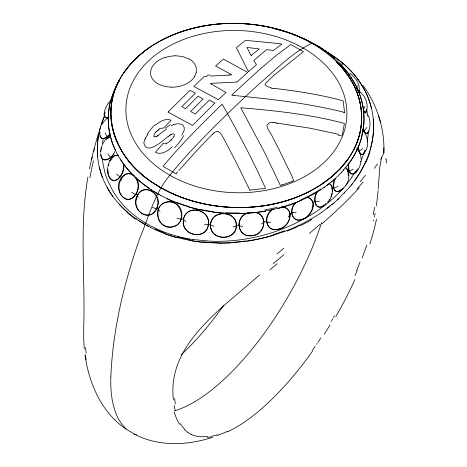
<?xml version="1.0" encoding="UTF-8"?>
<svg xmlns="http://www.w3.org/2000/svg" width="467" height="467" viewBox="0 0 467 467"><rect width="100%" height="100%" fill="white"/><g stroke="black" fill="none" stroke-linecap="round" stroke-linejoin="round"><path stroke-width="0.7" d="M281.87 206.974C296.393 208.434 289.482 228.235 278.408 229.332C264.532 232.724 263.225 213.822 273.849 209.018M307.14 197.366C318.774 199.952 311.752 216.665 303.217 219.111C291.536 224.569 288.594 208.714 296.072 202.538M383.909 147.665L383.821 152.989C384.913 129.015 377.167 105.057 363.192 85.659M348.318 163.613C348.108 166.999 348.154 170.706 350.332 173.508C352.684 175.382 355.212 172.644 356.28 170.665M317.753 191.581C311.728 198.533 316.229 214.049 325.995 203.904M345.452 167.49C348.534 168.867 348.178 172.819 348.219 175.639M253.272 212.252C268.834 212.864 266.091 234.784 252.168 235.736C236.874 238.176 234.346 216.425 248.362 212.905M110.877 376.063C112.897 328.68 124.245 282.115 140.077 237.557C148.273 217.961 153.853 196.554 166.666 179.34C174.605 168.955 183.321 159.189 192.206 149.609C213.758 126.639 236.436 104.748 259.652 83.465C276.271 69.233 292.003 53.01 311.822 43.233C317.461 45.211 322.732 48.329 326.982 52.543M183.321 220.179C180.916 235.689 206.116 241.124 208.311 224.656C210.897 209.07 185.527 203.635 183.321 220.179L185.93 221.405M378.182 189.088L379.776 167.571L381.562 157.303M378.083 190.524L377.943 192.404M332.37 191.814C332.773 189.059 332.486 185.218 329.591 183.87M102.343 145.342L103.189 138.273M377.908 192.824L376.396 205.824M368.644 130.859L367.243 141.816M363.256 131.77L363.431 129.779M236.314 225.777C236.104 240.774 211.172 241.089 210.57 226.104M348.977 162.469C348.452 166.141 348.271 170.794 351.021 173.631C356.642 176.141 360.629 165.505 361.026 161.29M328.383 201.195L327.746 202.24C331.57 198.93 332.2 193.846 332.574 189.106M236.32 226.04C235.934 241.813 209.356 240.686 210.559 224.855C210.944 209.082 237.516 210.208 236.32 226.04L233.033 226.874M383.816 153.048L380.745 159.253M108.105 117.106C99.372 119.85 107.06 102.979 110.101 101.292M356.73 88.788L357.22 85.514M100.633 152.452L101.415 145.949M87.942 176.993C79.238 226.075 85.21 275.991 83.768 325.47L83.681 339.223L84.282 348.931M342.247 135.167L344.43 123.446C310.824 114.438 275.904 110.72 241.287 107.795A6.427 4.74 2.5 0 0 240.791 107.807L264.532 152.359L280.311 185.358L281.84 185.066M375.129 213.279L374.371 217.097M364.943 106.172L363.349 109.798L364.686 111.438L365.708 112.092L366.338 111.87C368.977 104.164 365.235 94.632 358.043 90.867M105.116 112.249L104.345 115.308M334.127 179.865C331.494 185.101 334.46 196.607 341.424 189.328M373.746 219.992L373.53 220.967M89.454 168.78L93.435 151.156L98.152 134.28M196.274 72.373L194.546 76.699M173.817 226.658C188.47 221.714 179.935 196.981 165.347 202.316C151.29 207.021 158.401 230.716 172.714 226.985M107.93 166.731C108.694 161.658 112.086 154.116 118.332 155.324M101.222 149.026L101.514 147.823M91.573 159.842L92.285 157.029M100.615 151.279L100.925 150.181M93.809 151.454L94.077 150.532M108.478 165.546L108.834 164.331M94.346 149.609L94.62 148.693M100.101 132.593C97.842 140.62 106.809 139.715 109.786 134.607M100.755 126.055A156.62 114.917 2.1 0 0 98.555 135.395A148.278 108.793 2.1 0 0 97.632 156.965L97.346 146.813A150.905 110.749 2.3 0 1 98.525 135.389A156.643 114.964 2.2 0 1 100.738 126.049L101.158 124.736A161.926 118.811 2.1 0 1 104.515 115.647M358.376 146.965C358.434 149.458 360.314 157.04 363.799 153.579L364.225 152.353M357.64 168.856L355.224 172.913M366.747 245.117L362.194 257.959M365.235 149.948L360.617 161.868M316.708 192.451C312.604 198.148 314.676 212.176 323.9 205.095M366.075 111.56L365.62 112.267L364.558 112.039L363.355 110.697M137.152 195.889C129.867 208.422 148.669 224.347 156.299 208.877C163.888 196.373 144.933 180.437 137.152 195.889L138.156 197.634M330.858 196.823L332.136 193.42M363.332 128.88C368.901 143.27 372.473 119.062 367.78 115.536M113.329 92.88L113.767 91.795A132.447 97.2 2.1 0 1 117.439 84.113A132.856 97.48 2.1 0 1 119.208 80.943M358.96 145.144L358.522 146.229M144.671 139.843L143.912 142.406A5.639 4.454 -13.6 0 0 143.877 142.955C146.702 156.311 163.964 139.58 168.459 136.206M173.993 136.574L174.314 135.062A4.098 3.152 -6.6 0 0 174.098 134.122L172.918 133.912A2.247 1.74 -6.2 0 0 171.862 134.058L170.951 134.502M335.411 178.447C326.737 202.404 353.262 188.942 348.172 171.512M357.185 270.486L355.095 275.332M353.303 150.532C365.789 127.835 363.682 98.916 349.363 77.551A125.483 92.069 2.1 0 0 343.362 69.326A125.495 92.075 2.1 0 0 336.444 61.732L343.368 69.344L349.363 77.551A125.495 92.075 2.1 0 1 357.162 142.021A125.483 92.069 2.1 0 1 353.303 150.532L348.458 158.517L340.046 168.914L331.547 176.94L321.506 184.436M364.552 151.577L364.949 150.707M121.041 178.4C113.02 188.09 125.483 208.825 135.442 194.523C143.824 184.909 131.204 164.145 121.041 178.4L121.052 180.309M364.493 164.419L365.824 161.553A161.926 118.811 2.1 0 0 369.747 151.191L370.144 149.872A156.62 114.917 2.1 0 0 372.345 140.532A148.278 108.793 2.1 0 0 373.267 118.962L373.553 129.114A150.905 110.697 1.9 0 1 372.304 140.526M109.803 160.811L110.837 158.891M312.178 207.377L313.404 205.188M349.795 73.085C354.949 77.411 360.197 83.289 359.117 90.563L358.79 90.983L357.991 90.662M363.799 153.579C370.016 146.305 368.095 136.627 362.789 129.785M114.689 151.524C112.775 158.185 100.516 165.184 100.65 153.55M334.477 315.902L333.502 317.578M332.848 318.687L331.78 320.496M110.107 160.922C111.759 157.928 114.736 154.308 118.6 155.371M331.447 321.051L331.202 321.465M123.253 164.045C125.209 179.836 106.896 189.532 107.422 167.565M181.78 135.249L183.887 131.11A12.119 9.212 -5.3 0 0 184.173 130.2L184.237 127.584L183.14 125.43A5.592 4.256 -4.6 0 0 181.103 124.134L177.618 123.72L173.666 124.631M307.274 40.734A125.495 92.075 2.1 0 0 281.362 30.273C238.462 17.828 189.69 21.838 151.588 46.105C140.929 53.086 131.344 61.866 124.094 72.385C96.722 109.792 115.331 159.224 152.038 182.241L160.73 187.67L170.029 192.515A125.442 92.04 2.1 0 0 180.204 196.864C233.99 216.916 302.581 209.782 342.766 165.89L348.125 158.996M343.175 187.892L339.795 191.172M147.087 135.249L147.992 133.854M102.104 124.21L103.616 121.852L106.61 118.834L108.408 118.011M329.042 200.145L329.737 199.082M102.991 143.351L105.256 139.902L110.142 136.259M351.832 177.116L354.71 172.761M320.882 337.88L318.027 342.159M110.101 133.422C108.484 136.597 100.942 141.729 100.212 135.436M317.128 343.484L316.585 344.278M315.137 346.38L312.207 350.548M377.575 163.87L374.283 168.324M348.75 163.631L349.801 162.16A132.272 97.054 2.1 0 0 361.907 135.926A130.859 96.015 2.1 0 0 363.595 126.382A129.487 94.964 2.5 0 0 363.338 109.727M348.394 164.115L348.744 163.637M348.388 164.127L341.873 172.019M347.296 165.575L347.664 165.096M124.094 72.385C131.437 61.918 140.97 53.174 151.588 46.105M352.036 184.191L354.57 180.846A167.676 123.025 2.1 0 0 365.83 161.559M106.289 139.3L106.949 138.454M352.468 183.642L349.841 186.905M351.161 185.288L351.598 184.745M364.359 130.614L366.881 127.538M349.836 186.911L337.974 199.339M155.353 132.838L154.933 133.364A5.347 4.18 -8.4 0 0 154.052 136.784M363.548 153.036C362.993 154.565 361.201 155.289 360.063 153.824L358.674 151.115L358.014 148.115M113.895 153.9C111.35 159.288 101.584 163.981 101.006 154.705M288.314 216.881L290.24 214.645M343.473 170.239L343.87 169.784M363.198 181.978L356.846 189.082M178.826 170.56L196.619 150.788L212.088 134.554M177.565 171.949L176.31 173.269M341.459 172.463L341.862 172.031M341.459 172.469L340.215 173.777M344.261 193.157L344.739 192.655M367.208 133.358L366.525 133.825L365.229 133.218L363.635 130.801L363.011 128.962M340.005 173.993L334.804 179.001M295.821 202.328C288.285 208.463 291.262 224.312 302.972 218.906C311.069 216.227 318.301 201.119 307.741 197.22M156.48 131.647L157.729 130.451M339.095 198.294L337.297 199.958M172.405 146.673C168.12 150.66 161.436 155.599 155.447 152.189L163.246 143.276L165.972 143.918L166.713 143.474M272.559 209.426C262.11 215.369 265.968 233.611 279.324 228.737C289.984 226.874 295.512 207.978 281.566 206.612M171.01 140.287L171.313 140.007M237.108 81.964L247.72 72.42L223.448 59.134L215.579 65.999L231.795 74.761L229.653 75.053M337.297 199.958L334.092 202.783M334.967 178.849L330.297 182.831M334.349 179.404L333.887 179.813M320.053 224.253L309.446 233.366M155.762 124.975C159.13 122.097 163.205 119.418 167.805 119.505A7.344 5.581 -6.6 0 1 169.807 119.809L171.126 120.288L163.596 128.069L162.306 128.156A5.732 4.507 -8.3 0 0 159.708 128.67M158.377 129.867L159.796 128.816M333.543 203.25L334.086 202.789M333.531 203.256L321.646 212.316M259.623 275.034L252.04 281.42C217.009 312.166 166.993 347.109 173.438 399.84M331.757 181.634L332.241 181.231M273.253 263.592L283.959 254.667M324.869 204.499L325.744 203.77M331.868 204.645L332.428 204.178M108.21 137.958L110.737 136.527M330.292 182.836L321.314 189.392A131.91 96.786 2.1 0 1 277.935 208.282A129.931 95.338 2.1 0 1 265.297 210.991M330.146 206.035L327.209 208.311M329.299 183.63L326.737 185.586M213.758 133.054L215.556 131.892L217.33 131.408A2.382 1.815 0.3 0 1 218.165 131.49L220.57 133.247L223.95 138.927L236.209 162.469L249.641 189.8A11.838 10.081 15.1 0 0 249.798 190.133M359.403 151.086L362.637 148.605M166.561 128.974L157.969 135.558M324.069 187.512L324.612 187.133M169.749 135.278L170.309 134.905M157.531 135.856L157 136.189M310.8 214.925C283.451 231.655 251.55 240.832 219.502 241.305A124.759 93.079 0.9 0 1 209.502 241.13L192.982 239.501M261.444 223.956L264.112 222.397M349.555 171.179L353.286 169.153M108.356 117.305L107.241 117.882C105.402 118.326 104.421 116.587 104.865 115.005M310.929 219.07A166.094 121.869 2.1 0 1 299.219 225.228L298.378 225.625M227.587 431.438L217.027 435.53M297.958 225.824L297.537 226.016M301.332 200.226L297.497 201.849M292.126 181.389L282.85 184.78M289.989 213.857L291.817 213.104M248.298 212.771C234.329 215.958 236.67 238.199 252.011 235.421C264.491 235.286 268.969 215.17 255.56 212.368M212.38 437.346C187.115 445.664 158.115 446.796 134.111 434.001M333.993 187.716L338.079 186.514M263.487 221.807L266.184 221.241M212.076 436.744L207.371 437.398M245.946 241.182L245.298 241.27A148.278 108.793 2.1 0 0 273.318 235.175A156.62 114.917 2.1 0 0 285.004 231.258L286.633 230.64A161.926 118.811 2.1 0 0 299.219 225.228M249.822 190.122L265.548 188.382C252.629 159.562 237.732 131.665 222.175 104.194C201.633 124.105 181.313 144.338 163.03 166.375L175.884 173.666A9.031 7.367 -15.9 0 0 176.275 173.245M315.149 201.686L319.405 201.172M252.285 212.742L251.474 212.818M210.424 76.08L228.544 75.14M250.931 212.864L250.114 212.934M239.6 225.135L235.823 225.345M207.091 76.296L204.342 76.401L193.863 86.436L218.393 99.687L226.01 92.513L210.559 83.657A4.098 2.93 -0.1 0 1 211.481 83.342L237.032 82.034M357.88 91.246L358.615 91.135L358.545 90.259M204.528 224.738L208.311 224.656M174.868 55.701L182.469 56.46L189.205 59.122M219.648 243.003L216.851 242.974A128.092 93.984 2.1 0 1 203.034 242.169A123.463 90.586 2.1 0 1 189.76 240.324A119.675 87.808 2.1 0 1 177.191 237.516A116.873 85.753 2.1 0 1 165.481 233.856L164.104 233.348M171.249 87.066C161.991 87.259 148.29 81.474 150.899 70.19A25.206 16.689 -7 0 1 152.633 66.191A22.212 14.611 -7.9 0 1 165.569 57.196M154.221 136.743L155.423 136.726A3.065 2.347 -10.7 0 0 156.55 136.417M265.297 210.985A128.407 94.217 2.1 0 1 239.098 213.489A126.931 93.131 2.1 0 1 225.952 213.226L225.707 213.215M273.119 122.529L269.897 122.751A4.226 3.181 5.6 0 0 268.648 123.364L267.188 124.946A4.285 3.228 5.7 0 0 266.931 125.792L267.573 128.285L271.537 134.975L278.402 148.284L291.904 176.117L293.69 180.636L292.791 181.097A31.523 26.526 14.4 0 1 292.149 181.424M266.669 222.018L270.767 222.368M291.91 212.298L296.177 212.672M208.048 224.288L209.928 224.516M277.754 123.2L309.224 128.069L338.522 134.251M234.533 95.554C271.216 99.08 308.01 103.248 343.817 112.232M273.528 88.263C296.948 91.1 320.397 94.573 343.163 100.878L344.599 112.395M274.917 122.751L276.511 123.019M192.194 240.744L189.76 240.324M238.9 225.783L242.677 226.472M232.94 95.303L231.731 95.005L259.699 69.46L276.686 55.106L290.795 44.505L303.427 51.72L273.662 75.543L266.208 82.717L264.935 84.317L265.408 84.982A6.941 4.909 5.2 0 0 267.369 86.57L271.304 87.878M176.987 218.276L180.898 219.146M136.638 434.812L134.654 434.246L127.777 430.148A193.501 76.349 -60.3 0 1 110.854 376.087M184.15 219.461L181.19 218.579M213.863 226.191L210.559 225.117C210.769 210.121 235.701 209.811 236.302 224.796M165.546 233.879L165.481 233.856A114.935 84.334 2.1 0 1 154.723 229.455L150.333 227.336M283.58 31.196A123.948 90.942 2.1 0 1 294.718 34.932L295.611 35.276A123.732 90.814 2.1 0 1 314.425 44.184L316.801 45.579A123.784 90.82 2.1 0 1 331.5 55.947L334.804 58.778M177.571 203.092L176.678 202.748M152.405 207.301L156.299 208.877M356.776 148.88C360.18 150.771 360.722 155.704 361.172 159.177M180.204 196.864L170.029 192.515L160.73 187.67L152.038 182.241A125.442 92.04 2.1 0 1 143.778 176.065A125.483 92.069 2.1 0 1 119.19 80.353M345.084 167.344L346.917 169.007L347.536 171.266M150.327 227.336L144.361 224.096M329.019 183.56C331.517 184.547 332.165 187.477 332.142 189.882M158.868 209.473L156.282 208.089M191.161 434.503L187.81 432.395M148.512 226.39L146.726 225.433M307.286 40.757L311.822 43.233M160.718 195.416L167.268 198.72A123.837 90.867 2.1 0 0 188.709 206.828A124.852 91.608 2.1 0 0 213.051 211.989A126.008 92.46 2.1 0 0 225.952 213.226M160.712 195.41L159.574 194.792M159.568 194.786L156.077 192.795M158.436 194.155L150.707 189.427M144.974 224.452L139.289 220.99M144.052 223.921L143.141 223.384M155.488 192.445L155.785 192.62M328.359 52.905L325.925 51.475A114.608 84.13 2.1 0 0 322.318 49.444M131.77 192.311L135.442 194.523M142.838 223.203L139.849 221.346M154.717 191.978L153.439 191.19M151.261 189.795L151.804 190.145M364.231 112.062L366.379 113.463M138.728 220.622L139.277 220.984M138.174 220.255L138.717 220.617M150.718 189.439L149.101 188.347A123.837 90.867 2.1 0 1 133.072 175.067A124.852 91.608 2.1 0 1 120.182 158.961A126.008 92.46 2.1 0 1 115.267 149.96M126.183 429.202C101.8 412.846 89.121 383.897 85.111 355.615M138.162 220.249L135.961 218.743A114.935 84.334 2.1 0 1 127.491 212.158L126.936 211.685M135.961 218.743L136.504 219.122M134.303 175.72C122.191 166.982 114.111 188.948 122.36 196.531C133.626 206.974 143.235 185.586 135.704 177.297M158.155 209.864L160.058 211.364M116.534 174.138L119.879 176.795M140.363 181.733L137.485 179.246A124 91.083 2 0 1 133.042 175.078M136.323 194.196L137.893 195.539M347.676 67.662L351.161 71.218A119.704 87.831 2.1 0 1 358.002 79.495A123.457 90.58 2.1 0 1 363.764 88.52A128.092 93.984 2.1 0 1 368.305 98.193A132.354 97.054 2.3 0 1 370.448 104.62L371.493 108.391A139.259 102.174 2.1 0 1 373.25 119.056M123.224 208.264L119.739 204.709A119.663 87.796 2.1 0 1 112.897 196.414A123.463 90.586 2.1 0 1 107.13 187.407L109.033 190.682M356.911 149.031L358.236 150.386M184.944 429.914L180.122 423.522M124.526 206.402L122.628 204.348A115.477 86.237 0.9 0 1 112.991 191.231L107.252 179.521A127.228 94.964 1 0 1 104.841 172.259L103.189 164.88L102.384 158.675M359.117 90.563L358.802 90.043M346.491 71.136L348.896 74.311M125.792 166.888L123.393 163.713A125.267 91.981 2 0 1 120.153 158.973M341.57 63.757L342.422 64.849M107.801 153.9L110.37 157.262M120.684 176.508L121.77 178.079M361.861 85.245L363.77 88.52M359.111 90.586L360.034 92.285M105.052 132.844L106.908 136.562M366.274 109.774L366.338 111.87M358.539 91.526L356.981 87.971A126.014 92.46 2.1 0 0 352.106 79.063A124.858 91.614 2.1 0 0 339.217 62.957A123.948 90.942 2.1 0 0 331.506 55.941A123.708 90.767 2.1 0 0 314.419 44.19A123.708 90.767 2.1 0 0 294.718 34.932M113.75 146.498L115.308 150.053A126.931 93.131 2.1 0 1 111.654 140.719A127.923 93.861 2.1 0 1 109.307 131.104L108.881 128.297M108.642 175.113C114.111 189.415 126.078 172.504 123.603 164.104M111.099 156.708L111.852 158.978M380.698 122.763L378.433 115.472M100.405 171.313L99.407 167.536A139.254 102.174 2.1 0 1 97.644 156.877M108.303 112.208L108.677 113.522M86.156 359.596L85.07 354.535M175.183 410.569L174.15 405.403M366.577 109.208L367.99 116.394M359.38 151.909L359.497 152.756M363.408 109.727L362.982 106.92A127.923 93.861 2.1 0 0 360.635 97.305A127.042 93.149 2.3 0 0 358.493 91.538M107.965 170.525L108.408 174.051M368.014 131.782L368.054 132.348M107.795 135.903L107.906 138.571M107.673 169.235L107.725 172.843M367.331 132.535L367.336 132.99M321.64 222.461A170.642 67.33 -60.3 0 1 319.305 229.344A167.244 65.987 -60.3 0 1 313.789 244.007A171.704 67.744 -60.3 0 1 284.304 302.99A167.244 65.987 -60.3 0 1 272.424 321.646A170.642 67.33 -60.3 0 1 230.038 373.588A167.192 65.964 -60.3 0 1 220.004 383.01A170.642 67.33 -60.3 0 1 178.919 409.355A167.244 65.987 -60.3 0 1 174.635 410.762M311.717 190.285A125.483 92.069 2.1 0 1 180.163 196.876M160.776 40.6A125.483 92.069 2.1 0 1 281.344 30.267M283.685 30.991A123.965 91.193 2 0 1 294.84 34.751M273.23 28.522A124.858 91.614 2.1 0 1 276.236 29.223M280.673 30.367A124.858 91.614 2.1 0 1 283.095 31.05M276.913 29.456A124.59 91.38 2.1 0 1 283.078 31.114M117.41 84.101A131.992 96.844 2.1 0 0 110.387 102.104A130.859 96.015 2.1 0 0 108.694 111.642A129.487 95.04 1.7 0 0 108.823 128.302M117.287 84.066A132.879 97.621 2.4 0 1 119.056 80.925M108.636 111.636A130.947 96.161 3.3 0 1 110.177 102.069M110.469 102.115A131.583 96.441 1.6 0 1 113.463 92.91M108.694 111.642A129.417 94.959 2.1 0 0 109.307 131.104A127.888 93.826 2.1 0 0 111.677 140.713M113.703 146.51A127.042 93.277 1.9 0 1 111.613 140.725M133.002 175.102A124.572 91.45 2 0 1 125.728 166.917M149.125 188.329A123.72 90.709 2.2 0 1 140.38 181.721M176.619 202.836A123.656 90.808 2.1 0 1 167.204 198.796M200.121 209.864A124.572 91.485 2.1 0 1 188.65 206.945M188.878 206.507A124.129 90.668 2.2 0 1 177.775 202.795M224.971 213.296A126.037 92.554 2.1 0 1 213.022 212.117M213.121 211.644A125.261 91.503 2.2 0 1 200.699 209.502M239.063 212.958A126.901 92.6 2.1 0 1 225.993 212.701M250.137 213.057A127.999 93.867 2.1 0 1 239.104 213.612M277.421 207.26A130.06 94.141 1.6 0 1 264.917 209.917M265.367 211.195A128.822 94.9 2.2 0 1 252.326 212.952M297.642 202.036A131.204 96.453 2.2 0 1 278.04 208.492M320.829 189.001A132.622 96.71 1.6 0 1 300.906 199.718M358.598 146.247A132.64 97.358 2.2 0 1 349.911 162.201M363.478 126.376A130.958 95.969 0.7 0 1 361.61 135.879M362.001 135.938A131.577 96.669 2.7 0 1 359.123 145.184M363.595 126.382A129.417 94.959 2.1 0 0 362.982 106.92A127.882 93.838 2.1 0 0 360.658 97.305M360.635 97.305A126.931 93.131 2.1 0 0 356.981 87.971A126.002 92.431 2.1 0 0 352.083 79.069A125.273 91.847 2.2 0 0 348.867 74.323M339.153 62.992A124.596 91.386 2.1 0 1 346.438 71.159M322.388 49.531A114.52 84.025 2.1 0 1 343.414 63.763A116.768 85.677 2.1 0 1 351.161 71.218M101.392 124.777A161.88 118.495 1.3 0 1 104.836 115.728M102.588 177.734A133.428 97.901 2.1 0 1 99.407 167.536M107.159 187.401A128.092 93.966 2.1 0 1 102.577 177.629M102.542 177.74A132.354 97.171 1.9 0 1 100.364 171.319M112.81 196.467A122.611 90.096 1.8 0 1 108.957 190.705M127.485 212.158A116.873 85.753 2.1 0 1 119.739 204.709M135.471 219.122A114.94 84.819 1.5 0 1 127.001 212.462M164.425 232.864A114.97 83.721 2.5 0 1 155.091 229.017M177.092 237.726A116.995 85.998 2 0 1 165.861 234.236M189.97 239.618A119.628 87.125 2.3 0 1 177.507 236.851M203.011 242.332A123.901 91.042 2.1 0 1 192.147 240.902M216.851 242.636A128.098 93.657 2.1 0 1 203.087 241.836M216.851 242.974A133.428 97.901 2.1 0 0 231.013 242.682A139.254 102.174 2.1 0 0 245.298 241.27M231.031 242.811A134.029 98.444 2.1 0 1 219.648 243.132M245.222 241.013A139.254 101.917 2.1 0 1 230.978 242.414M273.393 235.304A148.471 109.062 2.1 0 1 247.066 241.182M284.637 230.739A156.643 114.252 1.8 0 1 272.997 234.627M297.94 226.483A161.576 119.289 2.4 0 1 287.012 231.153M311.594 219.688A166.048 122.798 2.6 0 1 299.855 225.935M321.705 212.368A169.27 124.245 2.1 0 1 310.876 219.192M364.412 164.396A167.939 123.119 1.9 0 1 354.453 180.793M370.016 151.244A161.874 119.108 3.1 0 1 366.216 161.658M372.327 140.532A156.649 114.905 1.9 0 1 370.115 149.872M368.311 98.193A133.428 97.901 2.1 0 1 371.493 108.391M363.799 88.508A128.092 94.001 2.1 0 1 368.329 98.193M357.915 79.524A122.599 89.816 2.4 0 1 361.779 85.274M351.172 71.212A119.698 87.831 2.1 0 1 358.014 79.489M343.484 63.722A115.705 84.65 2.4 0 1 347.746 67.622M328.289 52.969A114.777 84.148 2.2 0 1 343.338 63.816M89.956 177.723A179.445 115.839 -87.5 0 1 93.476 160.846M86.197 353.215A171.144 67.435 -61 0 1 85.543 347.536M223.518 305.482A170.385 70.424 -61.1 0 1 181.173 354.792M359.292 187.699A132.675 21.435 -37.5 0 1 322.02 223.711M385.503 158.622A159.41 18.125 -40.6 0 1 386.332 162.936M365.474 175.148A179.445 7.892 -47.8 0 1 360.133 181.821M374.557 207.295A171.144 65.818 -60.5 0 1 373.221 214.686M376.536 219.099A170.904 72.601 -58 0 1 369.911 243.821M360.039 262.115A168.161 65.252 -59.6 0 1 356.578 270.597M354.92 279.494A172.218 70.972 -59 0 1 335.831 316.573M329.842 325.248A168.464 64.113 -59.2 0 1 324.273 334.127M312.534 351.126A170.385 64.347 -59.3 0 1 227.447 431.847M217.307 434.83A168.464 62.73 -59.1 0 1 212.339 436.143M207.786 436.441A172.218 65.374 -60.6 0 1 191.207 434.421M187.845 432.337A168.161 64.294 -60.5 0 1 185.02 429.792M179.597 424.322A170.904 64.878 -61.2 0 1 174.226 411.824M175.3 404.048A171.144 66.051 -60.8 0 1 174.722 398.409M269.809 269.932A179.445 3.152 -40 0 1 277.229 263.703M283.796 248.286A159.416 1.769 -39.8 0 1 277.059 253.902M351.925 177.151A167.554 120.212 -0.5 0 1 345.469 185.609M342.807 188.686A167.554 120.212 -0.5 0 1 310.917 215.024M192.976 239.53A113.347 84.708 0.9 0 1 170.706 234.329M170.718 234.306A108.893 81.299 0.9 0 1 124.52 206.408M126.837 211.744A116.265 85.525 1.8 0 1 123.13 208.317M348.808 169.212A147.274 108.058 2.1 0 1 347.565 170.986M333.712 186.689A147.274 108.058 2.1 0 1 331.739 188.493M315.283 200.968A147.274 108.058 2.1 0 1 312.878 202.474M212.234 134.642A24.121 18.645 1.4 0 1 213.898 133.159M344.623 112.623A26.105 14.541 19.1 0 1 343.823 112.454M234.562 95.426A23.204 16.409 2.2 0 1 232.98 95.18M273.475 88.526A28.125 19.532 5.6 0 1 271.222 88.14M282.809 184.693A30.559 25.924 12.8 0 1 281.805 184.973M337.945 135.021A131.898 38.598 11.2 0 1 341.587 135.915M277.742 123.3A22.363 16.479 6.4 0 1 276.493 123.119M273.131 122.383A18.242 14.103 5.7 0 1 274.946 122.611M165.662 57.377A23.689 15.971 -7.5 0 1 174.856 55.853M189.398 58.965A23.181 16.076 -7.6 0 1 196.187 72.367M194.593 76.711A23.315 16.036 -4.7 0 1 171.231 87.212M210.238 75.041A51.002 31.493 -1.2 0 1 207.009 75.245M229.641 74.989A42.409 28.948 1 0 1 228.532 75.076M170.922 140.234A27.565 20.239 -11.9 0 1 166.637 143.398M173.905 136.551A13.724 10.216 -11.1 0 1 171.062 139.831M170.362 134.957A14.944 11.687 -5.6 0 1 171.004 134.554M168.593 136.323A25.177 20.122 -4 0 1 169.877 135.401M144.887 139.896A31.487 25.381 -8.2 0 1 145.447 138.699M145.184 138.623A37.337 31.271 5.3 0 1 145.587 137.818M145.774 137.888A48.037 39.648 -0.6 0 1 147.274 135.325M147.63 133.685A55.077 46.151 4.4 0 1 155.225 124.566M157.904 130.567A25.504 20.11 -6.2 0 1 158.552 129.989M155.137 132.721A22.574 18.219 -4 0 1 156.27 131.507M157.005 136.201A3.771 2.895 -10.7 0 1 156.556 136.428M158.015 135.599A21.786 16.281 -12 0 1 157.577 135.897M165.645 128.18A49.152 41.598 5.4 0 1 170.402 124.736M171.29 125.734A14.746 11.477 -4.1 0 1 173.642 124.59M183.648 135.663A60.628 44.61 -11.6 0 1 174.57 147.805M181.78 214.131C183.175 231.083 157.922 230.99 157.828 214.703C156.282 197.763 181.482 197.915 181.78 214.131M208.533 223.29C208.031 240.026 182.381 236.997 183.356 221.259C183.864 204.505 209.543 207.529 208.533 223.29M136.329 199.391C132.745 214.645 154.472 222.496 157.758 205.346C161.891 190.291 139.119 182.346 136.329 199.391M168.336 111.753L168.021 112.08L192.492 125.413L214.919 103.114L209.385 100.078L195.183 114.03L190.6 111.444L203.104 98.969L198.049 96.184L185.679 108.665L181.856 106.628L195.387 93.155L189.935 90.324L168.336 111.753M248.794 71.334L248.543 71.556L247.51 69.863L236.413 47.675L245.537 40.355L278.974 43.565A18.12 11.342 7.8 0 1 279.523 43.624L280.13 43.77A8.558 5.184 7.9 0 1 280.644 43.869L280.936 43.962A3.386 2.02 8.1 0 1 281.642 44.196L273.399 50.494L266.815 49.572L261.929 53.553L253.744 60.471L256.488 64.685L248.794 71.334M251.363 55.299L251.106 55.509L246.903 47.424L259.302 48.942L251.363 55.299M297.87 45.223L297.526 45.048A110.539 81.106 2.1 0 0 126.288 103.055A110.539 81.106 2.1 0 0 281.566 186.421A110.539 81.106 2.1 0 0 302.984 47.978L297.87 45.223M165.575 190.308A125.454 92.046 2.1 0 0 361.335 124.491A125.454 92.046 2.1 0 0 181.914 31.552A125.454 92.046 2.1 0 0 165.575 190.308"/></g></svg>
